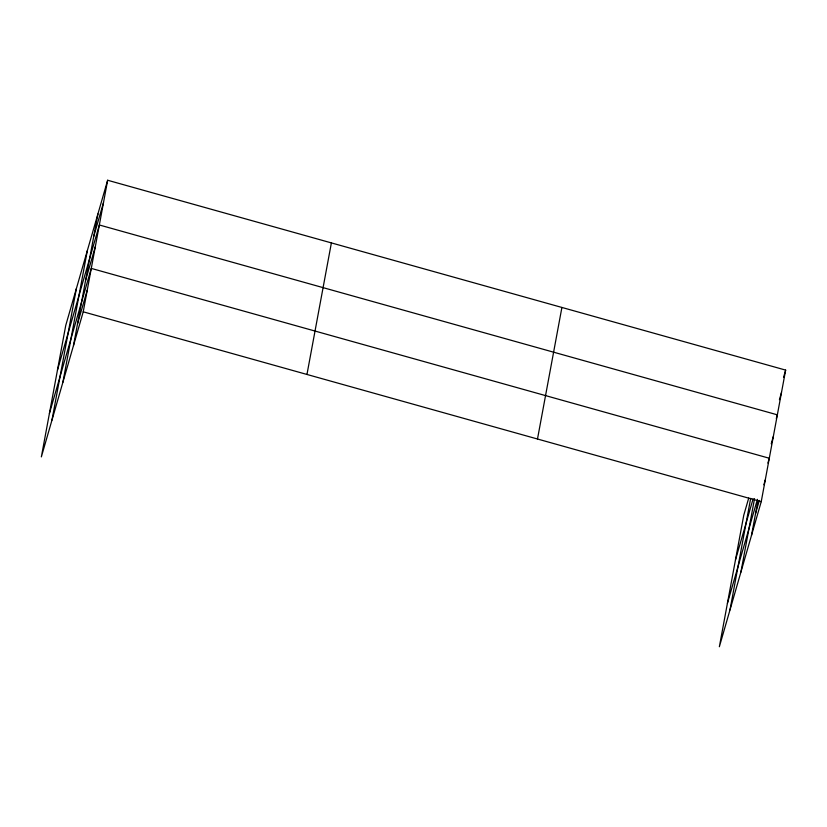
<?xml version="1.0" encoding="UTF-8"?>
<svg xmlns="http://www.w3.org/2000/svg" width="827" height="827" viewBox="0 0 827 827"><rect width="100%" height="100%" fill="white"/><g stroke="black" fill="none" stroke-linecap="round" stroke-linejoin="round"><path stroke-width="1.24" d="M51.956 420.157L76.373 288.602M62.883 382.301L87.3 250.746M73.489 345.562L97.906 214.007M107.644 180.255L65.767 325.342L41.35 456.897L83.227 311.81L107.644 180.255L785.65 370.103L761.233 501.658L719.356 646.745L743.773 515.19L748.724 498.04M306.962 374.466L331.389 242.911M537.488 439.013L561.905 307.458M729.962 610.006L750.689 498.33M740.889 572.15L754.544 498.588M751.495 535.41L757.987 500.438M93.751 236.367L103.489 202.625M57.466 370.062L99.343 224.985L777.349 414.834L776.305 418.452M85.574 280.436L95.312 246.694M49.413 413.479L91.28 268.403L769.286 458.251L767.901 463.068M77.511 323.853L87.259 290.112M783.562 377.339L785.65 370.103M779.416 399.699L781.494 392.474M735.472 559.92L753.128 498.753M771.229 443.768L773.317 436.542M727.409 603.328L757.429 499.343M755.516 513.701L759.341 500.438M763.869 484.777L765.264 479.96M83.227 311.81L761.233 501.658"/></g></svg>
